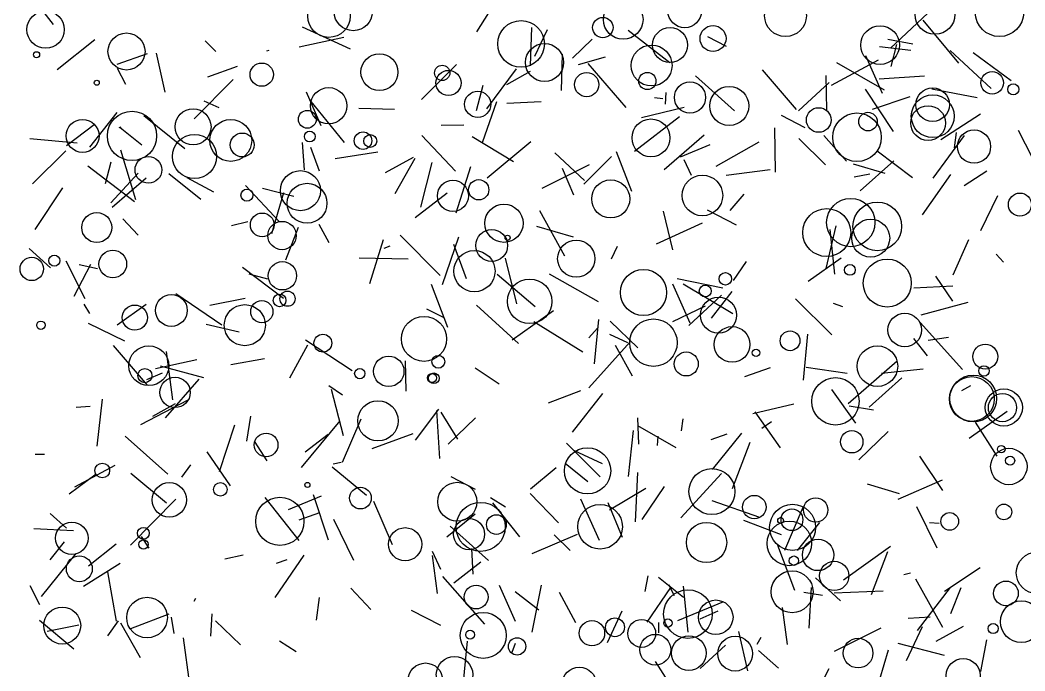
# Model space of a CAD drawing. Header units: millimetres. Extents: x -15 to 2017, y -16 to 2019.
# Drawn here: x -2.9 to 402.2, y 785.3 to 1047.8 of the extents above; entities that cross this region are included whole.
import ezdxf

# ---------------------------------------------------------------- set-up
doc = ezdxf.new("R2010")
doc.units = ezdxf.units.MM

msp = doc.modelspace()

# ---------------------------------------------------------------- linework, layer by layer
at = {"color": 199}
for p, q in [((10.57, 1045.95), (1.51, 1057.74)), ((372.1, 1035.49), (388.64, 1020.2)), ((88.47, 877.93), (90.06, 888.1))]:
    msp.add_line(p, q, dxfattribs=at)
at = {"color": 117}
for p, q in [((187.5, 1053.29), (181.05, 1043.04)), ((59.92, 854.63), (41.56, 836.06))]:
    msp.add_line(p, q, dxfattribs=at)
at = {"color": 116}
for p, q in [((365.15, 1052.61), (348.05, 1036.52)), ((374.47, 1002.5), (373.68, 996.27)), ((163.16, 990.36), (158.46, 972.32)), ((335.72, 978.96), (349.41, 990.97)), ((127.12, 896.55), (121.6, 900.3)), ((30.21, 894.86), (28.09, 875.96)), ((14.82, 837.39), (9.07, 830.14))]:
    msp.add_line(p, q, dxfattribs=at)
at = {"color": 219}
for p, q in [((375.59, 1030.44), (361.11, 1047.71)), ((274.09, 971.31), (285.75, 965.23))]:
    msp.add_line(p, q, dxfattribs=at)
at = {"color": 186}
for p, q in [((130.26, 1036.09), (110.96, 1044.91)), ((257.25, 1013.92), (257.59, 1018.58)), ((122.55, 898.93), (127.3, 880.19))]:
    msp.add_line(p, q, dxfattribs=at)
at = {"color": 11}
msp.add_line((202.82, 1029.37), (203.35, 1044.83), dxfattribs=at)
at = {"color": 130}
msp.add_line((204.58, 1033.17), (209.74, 1044.05), dxfattribs=at)
at = {"color": 214}
for p, q in [((259.06, 1030.6), (242.25, 1043.63)), ((117.87, 986.84), (114.34, 996.46)), ((250.15, 823.62), (248.98, 817.33))]:
    msp.add_line(p, q, dxfattribs=at)
at = {"color": 179}
msp.add_line((274.24, 1041.13), (281.69, 1037.29), dxfattribs=at)
at = {"color": 223}
msp.add_line((27.25, 1039.88), (12.11, 1027.77), dxfattribs=at)
at = {"color": 24}
msp.add_line((71.77, 1039.38), (75.99, 1035.16), dxfattribs=at)
at = {"color": 90}
msp.add_line((109.63, 1037.04), (127.6, 1040.94), dxfattribs=at)
at = {"color": 140}
msp.add_line((219.8, 1032.4), (227.67, 1040.04), dxfattribs=at)
at = {"color": 94}
for p, q in [((343.55, 1037.12), (356.16, 1035.67)), ((116.58, 805.78), (117.81, 814.89))]:
    msp.add_line(p, q, dxfattribs=at)
at = {"color": 118}
for p, q in [((357.04, 1038.13), (346.92, 1039.93)), ((112.04, 873.64), (121.29, 880.8))]:
    msp.add_line(p, q, dxfattribs=at)
at = {"color": 150}
for p, q in [((350.38, 1037.93), (348.07, 1029.05)), ((189.21, 1014.81), (183.4, 998.23)), ((179.02, 834.73), (179.57, 824.34))]:
    msp.add_line(p, q, dxfattribs=at)
at = {"color": 4}
for p, q in [((36.23, 1029.97), (48.49, 1034.29)), ((51.94, 1034.43), (55.46, 1018.75))]:
    msp.add_line(p, q, dxfattribs=at)
at = {"color": 238}
for p, q in [((96.58, 1035.36), (97.58, 1035.68)), ((136.77, 856.07), (122.95, 867.43))]:
    msp.add_line(p, q, dxfattribs=at)
at = {"color": 246}
msp.add_line((215.33, 1019.36), (215.73, 1034), dxfattribs=at)
at = {"color": 222}
for p, q in [((344.76, 1018.13), (338.02, 1033.41)), ((171.79, 957.38), (176.87, 943.53))]:
    msp.add_line(p, q, dxfattribs=at)
at = {"color": 92}
for p, q in [((381.38, 1034.76), (396.68, 1023.47)), ((256.82, 987.48), (272.86, 1001.53)), ((246.03, 865.29), (245.02, 845.47))]:
    msp.add_line(p, q, dxfattribs=at)
at = {"color": 243}
msp.add_line((84.63, 1029.1), (72.66, 1024.77), dxfattribs=at)
at = {"color": 120}
for p, q in [((173.08, 1029.88), (158.95, 1015.82)), ((3.24, 963.37), (14.35, 980.17))]:
    msp.add_line(p, q, dxfattribs=at)
at = {"color": 33}
for p, q in [((233.02, 1032.81), (222.1, 1029.76)), ((360.31, 928.89), (379.26, 934.09))]:
    msp.add_line(p, q, dxfattribs=at)
at = {"color": 161}
msp.add_line((226.05, 1030.33), (241.36, 1012.6), dxfattribs=at)
at = {"color": 169}
msp.add_line((343.07, 1031.62), (324.03, 1021.37), dxfattribs=at)
at = {"color": 139}
for p, q in [((345.62, 1019.55), (326.43, 1030.6)), ((69.21, 902.94), (55.62, 887.31)), ((351.63, 856.77), (338.7, 860.56)), ((368.85, 862.17), (350.94, 854.38)), ((182.88, 829.13), (171.95, 820.75))]:
    msp.add_line(p, q, dxfattribs=at)
at = {"color": 28}
msp.add_line((36.25, 1028.39), (39.65, 1021.99), dxfattribs=at)
at = {"color": 40}
for p, q in [((185.21, 1011.99), (197.17, 1028.19)), ((3.14, 872.71), (6.91, 872.76))]:
    msp.add_line(p, q, dxfattribs=at)
at = {"color": 43}
for p, q in [((202.72, 1027), (193.15, 1021.63)), ((269.45, 1025.29), (285.08, 1011.16))]:
    msp.add_line(p, q, dxfattribs=at)
at = {"color": 184}
for p, q in [((310.11, 1011.68), (296.38, 1027.69)), ((275.75, 878.68), (282.12, 880.97))]:
    msp.add_line(p, q, dxfattribs=at)
at = {"color": 195}
msp.add_line((321.9, 1025.5), (322.23, 1011.46), dxfattribs=at)
at = {"color": 54}
for p, q in [((343.5, 1024.07), (361.73, 1025.26)), ((280.44, 939.63), (262, 943.47))]:
    msp.add_line(p, q, dxfattribs=at)
at = {"color": 26}
for p, q in [((83, 1023.76), (67.33, 1008.01)), ((224.43, 981.62), (235.48, 992.75)), ((146.11, 956.6), (143.79, 955.64)), ((273.23, 932.4), (260.15, 926.14)), ((15.8, 842.82), (9.19, 848.73))]:
    msp.add_line(p, q, dxfattribs=at)
at = {"color": 78}
for p, q in [((183.64, 1021.34), (180.94, 1011.18)), ((71.2, 1015.21), (77.21, 1012.47)), ((55.94, 914.16), (58.51, 894.61))]:
    msp.add_line(p, q, dxfattribs=at)
at = {"color": 220}
msp.add_line((310.94, 1011.13), (323.27, 1022.62), dxfattribs=at)
at = {"color": 194}
for p, q in [((112.45, 1018.91), (118.3, 1005.32)), ((57.99, 806.98), (59.1, 800.34))]:
    msp.add_line(p, q, dxfattribs=at)
at = {"color": 217}
for p, q in [((337.75, 1019.91), (349.05, 1002.79)), ((207.2, 1014.83), (193.39, 1014.11)), ((237.01, 916.64), (243.81, 904.33))]:
    msp.add_line(p, q, dxfattribs=at)
at = {"color": 65}
msp.add_line((340.68, 1011.81), (355.97, 1016.92), dxfattribs=at)
at = {"color": 241}
for p, q in [((364.66, 1020.01), (382.88, 1016.53)), ((304.35, 810.91), (306.41, 795.93))]:
    msp.add_line(p, q, dxfattribs=at)
at = {"color": 18}
msp.add_line((113.76, 1015.66), (127.81, 998.4), dxfattribs=at)
at = {"color": 187}
for p, q in [((252.92, 1016.54), (256.28, 1016.1)), ((373.2, 945.1), (379.58, 959.34)), ((324.33, 920.9), (309.76, 935.38)), ((48.46, 900.59), (34.81, 916.49))]:
    msp.add_line(p, q, dxfattribs=at)
at = {"color": 89}
for p, q in [((36.13, 1010.54), (25.03, 996.54)), ((292.48, 889.09), (309.04, 893.06))]:
    msp.add_line(p, q, dxfattribs=at)
at = {"color": 141}
for p, q in [((63.49, 995.85), (46.98, 1009.14)), ((221.17, 804.68), (214.53, 816.97))]:
    msp.add_line(p, q, dxfattribs=at)
at = {"color": 102}
for p, q in [((133.61, 1012.33), (148.09, 1011.85)), ((105.8, 903.48), (113.08, 916.76))]:
    msp.add_line(p, q, dxfattribs=at)
at = {"color": 20}
for p, q in [((262.99, 1008.77), (244.78, 994.84)), ((126.53, 869.35), (123.38, 868.72)), ((372.27, 808.52), (376.48, 818.94))]:
    msp.add_line(p, q, dxfattribs=at)
at = {"color": 53}
for p, q in [((247.67, 1008.5), (264.87, 1012.68)), ((327.88, 813.54), (317.8, 822.82)), ((384.39, 785.11), (386.85, 797.78))]:
    msp.add_line(p, q, dxfattribs=at)
at = {"color": 15}
msp.add_line((313.62, 1004.4), (304.12, 1009.32), dxfattribs=at)
at = {"color": 73}
for p, q in [((384.32, 1009.88), (368.3, 999.52)), ((287.92, 881.14), (276.11, 866.57))]:
    msp.add_line(p, q, dxfattribs=at)
at = {"color": 133}
for p, q in [((15.8, 997.27), (26.95, 1005.72)), ((7.97, 801.34), (20.79, 803.88))]:
    msp.add_line(p, q, dxfattribs=at)
at = {"color": 149}
for p, q in [((37.04, 1004.41), (37.79, 1004.75)), ((277.73, 988.94), (295.08, 998.63)), ((246.03, 884.27), (261.51, 875.4))]:
    msp.add_line(p, q, dxfattribs=at)
at = {"color": 112}
for p, q in [((166.86, 1005.35), (176.01, 1005.56)), ((37.49, 1004.42), (46.23, 997.43))]:
    msp.add_line(p, q, dxfattribs=at)
at = {"color": 236}
for p, q in [((159, 1001.22), (172.62, 986.8)), ((239.97, 839.14), (234.14, 853.16)), ((249.94, 804.94), (259.38, 819.01))]:
    msp.add_line(p, q, dxfattribs=at)
at = {"color": 178}
msp.add_line((196, 990.57), (179.32, 1000.69), dxfattribs=at)
at = {"color": 70}
msp.add_line((301.24, 1004.38), (301.56, 986.51), dxfattribs=at)
at = {"color": 146}
msp.add_line((321.11, 1001.27), (330.26, 990.94), dxfattribs=at)
at = {"color": 66}
for p, q in [((377.64, 1001.3), (365.08, 984.01)), ((184.52, 804.13), (167.58, 823.38))]:
    msp.add_line(p, q, dxfattribs=at)
at = {"color": 62}
msp.add_line((399.44, 1003.34), (407.94, 986.9), dxfattribs=at)
at = {"color": 97}
for p, q in [((20.1, 998.13), (1, 999.89)), ((44.72, 986.1), (33.65, 974.03)), ((361.22, 907.07), (344.32, 905.25))]:
    msp.add_line(p, q, dxfattribs=at)
at = {"color": 153}
msp.add_line((110.77, 998.44), (111.68, 987.4), dxfattribs=at)
at = {"color": 231}
msp.add_line((185.46, 984.17), (203.07, 998.79), dxfattribs=at)
at = {"color": 165}
for p, q in [((275.11, 997.45), (263.19, 992.48)), ((15.56, 995.1), (2.09, 981.78)), ((341.53, 774.56), (347.24, 793.82))]:
    msp.add_line(p, q, dxfattribs=at)
at = {"color": 174}
msp.add_line((311.08, 1000), (321.78, 989.46), dxfattribs=at)
at = {"color": 10}
for p, q in [((37.53, 995.4), (43.64, 975.44)), ((246.6, 876.8), (246.1, 887.34))]:
    msp.add_line(p, q, dxfattribs=at)
at = {"color": 71}
msp.add_line((141.28, 994.52), (124.12, 991.83), dxfattribs=at)
at = {"color": 206}
for p, q in [((212.66, 994.29), (224.63, 983.11)), ((25.28, 929.48), (22.88, 933.18))]:
    msp.add_line(p, q, dxfattribs=at)
at = {"color": 106}
for p, q in [((237.41, 994.75), (243.55, 978.85)), ((299.48, 907.59), (289.11, 903.85)), ((45.81, 884.73), (64.86, 894.57))]:
    msp.add_line(p, q, dxfattribs=at)
at = {"color": 56}
msp.add_line((356.88, 984.11), (342.64, 994.86), dxfattribs=at)
at = {"color": 225}
msp.add_line((43.2, 974.55), (24.35, 988.87), dxfattribs=at)
at = {"color": 42}
msp.add_line((33.64, 990.54), (31.34, 981.8), dxfattribs=at)
at = {"color": 200}
msp.add_line((155.54, 992.42), (144.3, 986.23), dxfattribs=at)
at = {"color": 75}
msp.add_line((156.26, 992.02), (148.2, 977.78), dxfattribs=at)
at = {"color": 99}
for p, q in [((178.63, 988.63), (172.71, 969.98)), ((47.93, 933.13), (36.22, 924.79)), ((160.94, 931.4), (167.96, 927.86)), ((166.72, 889.65), (173.38, 878.81)), ((271.23, 806.33), (278.57, 809.55))]:
    msp.add_line(p, q, dxfattribs=at)
at = {"color": 124}
msp.add_line((207.53, 980.03), (226.69, 989.48), dxfattribs=at)
at = {"color": 32}
msp.add_line((264.71, 991.5), (267.65, 985.29), dxfattribs=at)
at = {"color": 114}
for p, q in [((332.91, 989.81), (345.72, 986.07)), ((19.2, 859.51), (35.4, 868.31)), ((32.45, 799.43), (36.82, 805.5))]:
    msp.add_line(p, q, dxfattribs=at)
at = {"color": 255}
msp.add_line((57.05, 985.96), (70.02, 975.53), dxfattribs=at)
at = {"color": 25}
msp.add_line((220.4, 977.17), (215.73, 987.97), dxfattribs=at)
at = {"color": 230}
for p, q in [((299.43, 987.33), (281.69, 985.12)), ((346.8, 833.31), (340.23, 816.01))]:
    msp.add_line(p, q, dxfattribs=at)
at = {"color": 23}
for p, q in [((339.73, 985.68), (333.3, 984.4)), ((34.18, 972.34), (47.99, 984.23)), ((284.08, 938.26), (275.64, 927.58))]:
    msp.add_line(p, q, dxfattribs=at)
at = {"color": 84}
for p, q in [((372.13, 985.49), (360.83, 969.18)), ((165.37, 816.51), (163.31, 831.92))]:
    msp.add_line(p, q, dxfattribs=at)
at = {"color": 6}
for p, q in [((377.72, 981.04), (386.9, 986.94)), ((82.02, 908.84), (95.67, 911.33))]:
    msp.add_line(p, q, dxfattribs=at)
at = {"color": 173}
msp.add_line((75.17, 978.33), (64.42, 984.16), dxfattribs=at)
at = {"color": 203}
for p, q in [((88.04, 981.02), (101.55, 966.61)), ((204.81, 932.11), (189.43, 945.24)), ((147.29, 836.19), (139.65, 853.67))]:
    msp.add_line(p, q, dxfattribs=at)
at = {"color": 142}
msp.add_line((94.88, 979.98), (107.41, 976.79), dxfattribs=at)
at = {"color": 205}
for p, q in [((98.65, 961.77), (103.49, 978.2)), ((109.61, 837.97), (95.96, 855.19))]:
    msp.add_line(p, q, dxfattribs=at)
at = {"color": 177}
for p, q in [((156.38, 968.23), (169.29, 978.17)), ((156.49, 878.38), (165.87, 890.82))]:
    msp.add_line(p, q, dxfattribs=at)
at = {"color": 148}
for p, q in [((288.83, 977.61), (283.29, 971.04)), ((203.56, 832.68), (221.83, 840.44)), ((302.45, 835.97), (309.3, 817.92)), ((264.54, 814.89), (254.47, 823.02)), ((253.07, 789.13), (262.92, 773.99))]:
    msp.add_line(p, q, dxfattribs=at)
at = {"color": 154}
for p, q in [((391.2, 976.9), (384.29, 962.79)), ((37.44, 828.65), (22.63, 819.33)), ((360.79, 803.11), (354.29, 789.44))]:
    msp.add_line(p, q, dxfattribs=at)
at = {"color": 79}
for p, q in [((206.53, 971.02), (216.52, 952.74)), ((325.61, 945.32), (323.71, 963.39))]:
    msp.add_line(p, q, dxfattribs=at)
at = {"color": 160}
for p, q in [((260.25, 955.12), (256.49, 970.79)), ((334.05, 885.27), (324.41, 898.77)), ((18.61, 841.74), (2.65, 842.56))]:
    msp.add_line(p, q, dxfattribs=at)
at = {"color": 229}
msp.add_line((44.75, 961), (38.49, 967.65), dxfattribs=at)
at = {"color": 61}
for p, q in [((82.3, 964.94), (88.97, 966.57)), ((164.91, 890.28), (166.17, 871.03))]:
    msp.add_line(p, q, dxfattribs=at)
at = {"color": 45}
msp.add_line((104.22, 951.1), (109.39, 964.31), dxfattribs=at)
at = {"color": 126}
for p, q in [((121.65, 957.96), (117.72, 965.41)), ((214.15, 845.07), (202.73, 856.81))]:
    msp.add_line(p, q, dxfattribs=at)
at = {"color": 248}
for p, q in [((205.26, 964.71), (220.04, 960.44)), ((4.98, 805.71), (18.71, 794.26))]:
    msp.add_line(p, q, dxfattribs=at)
at = {"color": 27}
for p, q in [((253.62, 957.5), (272.2, 966.04)), ((244.31, 882.24), (242.3, 863.69))]:
    msp.add_line(p, q, dxfattribs=at)
at = {"color": 251}
for p, q in [((325.98, 964.87), (321.89, 947.63)), ((198.1, 917.37), (181.04, 932.84)), ((19.64, 832.61), (5.66, 815.29))]:
    msp.add_line(p, q, dxfattribs=at)
at = {"color": 249}
for p, q in [((150.32, 961.07), (166.4, 944.79)), ((237.8, 956.47), (235.36, 951.33))]:
    msp.add_line(p, q, dxfattribs=at)
at = {"color": 239}
msp.add_line((173.79, 960.29), (167.27, 941.08), dxfattribs=at)
at = {"color": 59}
for p, q in [((143.44, 959.16), (137.97, 941.44)), ((328.13, 951.74), (314.83, 942.31)), ((139.01, 875.03), (155.58, 881.01)), ((62.87, 798.6), (65.37, 779.77)), ((108.38, 792.98), (101.74, 797.31))]:
    msp.add_line(p, q, dxfattribs=at)
at = {"color": 213}
msp.add_line((9.39, 947.83), (0.78, 955.73), dxfattribs=at)
at = {"color": 191}
msp.add_line((390.61, 953.35), (393.6, 950.14), dxfattribs=at)
at = {"color": 204}
for p, q in [((15.6, 950.72), (23.25, 935.56)), ((243, 917.98), (226.34, 899.49))]:
    msp.add_line(p, q, dxfattribs=at)
at = {"color": 68}
msp.add_line((25.47, 949.2), (18.83, 936.3), dxfattribs=at)
at = {"color": 210}
msp.add_line((20.97, 949.27), (28.31, 947.65), dxfattribs=at)
at = {"color": 190}
msp.add_line((103.23, 935.46), (86.76, 947.95), dxfattribs=at)
at = {"color": 156}
for p, q in [((133.86, 951.92), (153.51, 951.45)), ((216.81, 869.13), (225.95, 861.67))]:
    msp.add_line(p, q, dxfattribs=at)
at = {"color": 201}
for p, q in [((192.6, 951.74), (197.19, 933.3)), ((304.02, 840.25), (288.91, 846.03))]:
    msp.add_line(p, q, dxfattribs=at)
at = {"color": 166}
for p, q in [((289.82, 950.44), (284.53, 942.77)), ((195.45, 918.88), (212.09, 930.64)), ((77.46, 865.7), (83.62, 884.56)), ((291.25, 877.42), (284.13, 858.7)), ((294.23, 796.12), (295.81, 798.9))]:
    msp.add_line(p, q, dxfattribs=at)
at = {"color": 109}
for p, q in [((89.37, 945.45), (96.9, 943.4)), ((234.74, 850.32), (249.42, 859.06))]:
    msp.add_line(p, q, dxfattribs=at)
at = {"color": 104}
for p, q in [((210.45, 945.47), (230.16, 934.23)), ((195.43, 792.85), (196.78, 796.55))]:
    msp.add_line(p, q, dxfattribs=at)
at = {"color": 232}
msp.add_line((373.17, 934.47), (366.26, 944.48), dxfattribs=at)
at = {"color": 131}
for p, q in [((162.82, 941.33), (169.36, 923.93)), ((27.73, 864.66), (16.88, 856.54)), ((85.92, 795.85), (75.89, 805.57))]:
    msp.add_line(p, q, dxfattribs=at)
at = {"color": 14}
for p, q in [((260.15, 941.47), (267.17, 925.71)), ((223.09, 854.72), (230.5, 838.06))]:
    msp.add_line(p, q, dxfattribs=at)
at = {"color": 164}
msp.add_line((284.44, 929.37), (264.44, 941.32), dxfattribs=at)
at = {"color": 123}
msp.add_line((357.35, 939.74), (373.14, 940.67), dxfattribs=at)
at = {"color": 135}
msp.add_line((78.47, 924.74), (59.83, 937.34), dxfattribs=at)
at = {"color": 227}
for p, q in [((279.84, 936.8), (266.64, 924.62)), ((314.56, 921.14), (312.83, 902.52)), ((330.87, 893.1), (350.63, 910.39)), ((341.15, 890.47), (331.36, 892.02))]:
    msp.add_line(p, q, dxfattribs=at)
at = {"color": 21}
msp.add_line((73.64, 932.83), (87.86, 935.65), dxfattribs=at)
at = {"color": 247}
msp.add_line((328.75, 932.11), (325.01, 933.55), dxfattribs=at)
at = {"color": 34}
for p, q in [((39.33, 918.32), (24.65, 925.38)), ((170.73, 863.75), (180.51, 858.66))]:
    msp.add_line(p, q, dxfattribs=at)
at = {"color": 211}
msp.add_line((85.39, 921.99), (72.11, 924.95), dxfattribs=at)
at = {"color": 103}
for p, q in [((223.98, 913.91), (204.27, 926.04)), ((91.41, 877.93), (96.58, 869.99))]:
    msp.add_line(p, q, dxfattribs=at)
at = {"color": 38}
for p, q in [((228.65, 909.16), (230.46, 927.1)), ((360, 925.82), (376.98, 906.85))]:
    msp.add_line(p, q, dxfattribs=at)
at = {"color": 41}
msp.add_line((234.94, 926.37), (246.08, 915.61), dxfattribs=at)
at = {"color": 215}
msp.add_line((226.41, 919.65), (229.91, 923.56), dxfattribs=at)
at = {"color": 216}
msp.add_line((242.13, 917.63), (234.91, 920.99), dxfattribs=at)
at = {"color": 212}
msp.add_line((363.16, 918.75), (371.4, 919.92), dxfattribs=at)
at = {"color": 253}
msp.add_line((130.99, 906.35), (112.2, 918.75), dxfattribs=at)
at = {"color": 13}
msp.add_line((362.92, 912.38), (357.4, 919.35), dxfattribs=at)
at = {"color": 180}
msp.add_line((51.68, 907.26), (68.3, 910.88), dxfattribs=at)
at = {"color": 171}
for p, q in [((53.52, 908.38), (71.07, 903.61)), ((279.9, 864.92), (263.48, 847.05))]:
    msp.add_line(p, q, dxfattribs=at)
at = {"color": 35}
msp.add_line((152.72, 898.08), (152.43, 910.37), dxfattribs=at)
at = {"color": 67}
msp.add_line((180.58, 907.57), (190.2, 901.15), dxfattribs=at)
at = {"color": 82}
for p, q in [((330.6, 905.29), (314.02, 907.72)), ((390.99, 871.9), (382.33, 885.65))]:
    msp.add_line(p, q, dxfattribs=at)
at = {"color": 60}
msp.add_line((48.21, 902.79), (54.49, 905.54), dxfattribs=at)
at = {"color": 88}
msp.add_line((339.38, 891.72), (352.59, 903.48), dxfattribs=at)
at = {"color": 5}
msp.add_line((376.73, 898.43), (380.43, 900.36), dxfattribs=at)
at = {"color": 234}
msp.add_line((210.07, 893.44), (223.19, 898.36), dxfattribs=at)
at = {"color": 182}
for p, q in [((231.95, 897.25), (219.67, 881.62)), ((111.44, 831.96), (99.79, 814.94))]:
    msp.add_line(p, q, dxfattribs=at)
at = {"color": 111}
for p, q in [((25.42, 891.99), (19.75, 891.48)), ((315.98, 819), (315.09, 802.59))]:
    msp.add_line(p, q, dxfattribs=at)
at = {"color": 181}
msp.add_line((50.67, 888), (59.71, 893.21), dxfattribs=at)
at = {"color": 63}
for p, q in [((169.73, 876.78), (180.68, 887.34)), ((192.81, 851.4), (186.75, 855.14))]:
    msp.add_line(p, q, dxfattribs=at)
at = {"color": 98}
msp.add_line((293.29, 889.81), (303.52, 875.23), dxfattribs=at)
at = {"color": 74}
for p, q in [((379.7, 879.11), (395.08, 890.05)), ((170.51, 843.74), (185.9, 829.83))]:
    msp.add_line(p, q, dxfattribs=at)
at = {"color": 1}
for p, q in [((126.02, 886.2), (110.46, 867.38)), ((39.44, 879.98), (56.68, 864.72)), ((180.56, 848.52), (169.15, 839.27)), ((233.95, 796.74), (239.81, 809.59))]:
    msp.add_line(p, q, dxfattribs=at)
at = {"color": 17}
msp.add_line((127.13, 869.52), (134.58, 887.01), dxfattribs=at)
at = {"color": 2}
for p, q in [((264.32, 886.97), (263.66, 882.12)), ((254.26, 879.97), (253.92, 876.2)), ((220.49, 874.17), (231.8, 869.02)), ((355.11, 806.63), (363.98, 807.06))]:
    msp.add_line(p, q, dxfattribs=at)
at = {"color": 202}
msp.add_line((296.08, 883.21), (300.05, 885.9), dxfattribs=at)
at = {"color": 233}
msp.add_line((347.06, 881.85), (335.23, 870.43), dxfattribs=at)
at = {"color": 91}
msp.add_line((217.39, 877.14), (230.96, 863.62), dxfattribs=at)
at = {"color": 137}
msp.add_line((81.88, 859.91), (72.5, 873.62), dxfattribs=at)
at = {"color": 158}
for p, q in [((369.1, 858.08), (359.87, 871.93)), ((218.91, 833.86), (212.38, 840.16)), ((325.25, 816.8), (344.98, 817.57))]:
    msp.add_line(p, q, dxfattribs=at)
at = {"color": 183}
for p, q in [((62.37, 863.43), (65.98, 868.44)), ((275.99, 854.03), (295.14, 847.27))]:
    msp.add_line(p, q, dxfattribs=at)
at = {"color": 250}
msp.add_line((202.84, 858.75), (213.17, 867.29), dxfattribs=at)
at = {"color": 81}
msp.add_line((56.14, 852.92), (41.8, 864.88), dxfattribs=at)
at = {"color": 85}
msp.add_line((247.87, 846.44), (256.94, 859.67), dxfattribs=at)
at = {"color": 86}
for p, q in [((118.5, 855.78), (105.19, 850.3)), ((323.12, 786.16), (313.01, 766.95))]:
    msp.add_line(p, q, dxfattribs=at)
at = {"color": 37}
for p, q in [((115.3, 856.43), (121.33, 838.13)), ((67.78, 814.5), (67.19, 813.36))]:
    msp.add_line(p, q, dxfattribs=at)
at = {"color": 244}
msp.add_line((187.56, 853.14), (198.43, 839.39), dxfattribs=at)
at = {"color": 235}
for p, q in [((305.4, 833.95), (312.78, 851.35)), ((206.21, 809.8), (196.63, 817.18))]:
    msp.add_line(p, q, dxfattribs=at)
at = {"color": 198}
for p, q in [((366.8, 834.87), (358.62, 851.46)), ((254.46, 804.87), (254.48, 800.66))]:
    msp.add_line(p, q, dxfattribs=at)
at = {"color": 218}
for p, q in [((117.78, 849), (109.42, 846.17)), ((175.53, 778.11), (177.51, 797.27))]:
    msp.add_line(p, q, dxfattribs=at)
at = {"color": 138}
msp.add_line((123.46, 846.47), (131.55, 829.98), dxfattribs=at)
at = {"color": 196}
for p, q in [((319.32, 845.23), (310.43, 833.84)), ((36, 805.38), (32.44, 825.3))]:
    msp.add_line(p, q, dxfattribs=at)
at = {"color": 69}
msp.add_line((367.56, 844.74), (363.66, 845.06), dxfattribs=at)
at = {"color": 252}
msp.add_line((45.86, 839.53), (49.05, 834.79), dxfattribs=at)
at = {"color": 144}
msp.add_line((24.68, 827.62), (35.85, 836.61), dxfattribs=at)
at = {"color": 237}
for p, q in [((348.04, 835.51), (329.02, 821.97)), ((286.74, 801.25), (290.36, 785.32))]:
    msp.add_line(p, q, dxfattribs=at)
at = {"color": 77}
msp.add_line((87.08, 831.97), (79.58, 830.36), dxfattribs=at)
at = {"color": 167}
for p, q in [((163.26, 833.63), (166.57, 826.33)), ((325.45, 793.3), (344.21, 802.74))]:
    msp.add_line(p, q, dxfattribs=at)
at = {"color": 72}
msp.add_line((104.63, 830.16), (100.29, 828.68), dxfattribs=at)
at = {"color": 121}
msp.add_line((369.81, 817.5), (384.2, 827.07), dxfattribs=at)
at = {"color": 8}
msp.add_line((353.41, 824.19), (356.02, 824.93), dxfattribs=at)
at = {"color": 242}
msp.add_line((1.09, 819.73), (4.98, 812.14), dxfattribs=at)
at = {"color": 224}
for p, q in [((138.52, 810.14), (130.45, 818.63)), ((372.04, 818.93), (358.71, 801.6))]:
    msp.add_line(p, q, dxfattribs=at)
at = {"color": 64}
msp.add_line((196.84, 805.24), (190.41, 819.71), dxfattribs=at)
at = {"color": 163}
for p, q in [((203.52, 800.89), (207.24, 819.93)), ((369.13, 802.86), (358.2, 822.28))]:
    msp.add_line(p, q, dxfattribs=at)
at = {"color": 36}
msp.add_line((260.98, 815.64), (258.63, 820.03), dxfattribs=at)
at = {"color": 197}
for p, q in [((264.43, 819.53), (266.35, 800.88)), ((262.26, 805.6), (280.84, 813.3))]:
    msp.add_line(p, q, dxfattribs=at)
at = {"color": 9}
msp.add_line((313.07, 817.04), (320.64, 815.83), dxfattribs=at)
at = {"color": 170}
msp.add_line((41.8, 802.48), (57.21, 808.38), dxfattribs=at)
at = {"color": 240}
msp.add_line((74.03, 799.36), (74.57, 808.35), dxfattribs=at)
at = {"color": 58}
msp.add_line((154.72, 809.86), (166.63, 803.73), dxfattribs=at)
at = {"color": 245}
msp.add_line((45.62, 790.62), (37.73, 804.52), dxfattribs=at)
at = {"color": 39}
msp.add_line((377.31, 803.23), (366.22, 797.2), dxfattribs=at)
at = {"color": 105}
msp.add_line((281.47, 795.74), (271.32, 786.28), dxfattribs=at)
at = {"color": 193}
msp.add_line((350.9, 796.47), (369.69, 791.66), dxfattribs=at)
at = {"color": 3}
msp.add_line((294.85, 793.48), (302.83, 786.39), dxfattribs=at)
at = {"color": 7}
msp.add_circle((121.61, 1049.36), 8.54, dxfattribs=at)
at = {"color": 72}
msp.add_circle((131.41, 1051.22), 7.72, dxfattribs=at)
at = {"color": 22}
for centre, radius in [((265.04, 1051.46), 6.74), ((391.93, 1050.91), 9.76), ((47.41, 904.39), 2.86), ((59.57, 897.62), 6.12)]:
    msp.add_circle(centre, radius, dxfattribs=at)
at = {"color": 220}
for centre, radius in [((305.68, 1049.54), 8.42), ((178.51, 799.92), 1.76)]:
    msp.add_circle(centre, radius, dxfattribs=at)
at = {"color": 151}
for centre, radius in [((365.95, 1050.11), 8.05), ((266.33, 808.23), 9.8)]:
    msp.add_circle(centre, radius, dxfattribs=at)
at = {"color": 27}
msp.add_circle((240.25, 1048.02), 7.99, dxfattribs=at)
at = {"color": 215}
msp.add_circle((7.39, 1043.96), 7.52, dxfattribs=at)
at = {"color": 77}
for centre, radius in [((199.06, 1038.18), 9.42), ((334.49, 1000.53), 9.79)]:
    msp.add_circle(centre, radius, dxfattribs=at)
at = {"color": 19}
for centre, radius in [((232.03, 1044.77), 4.11), ((5.48, 924.72), 1.68), ((134.31, 855.02), 4.39)]:
    msp.add_circle(centre, radius, dxfattribs=at)
at = {"color": 179}
msp.add_circle((276.46, 1040.34), 5.23, dxfattribs=at)
at = {"color": 251}
msp.add_circle((343.79, 1037.69), 7.81, dxfattribs=at)
at = {"color": 9}
msp.add_circle((40, 1035.12), 7.47, dxfattribs=at)
at = {"color": 204}
for centre, radius in [((259.15, 1037.71), 7.07), ((325.81, 894.03), 9.55), ((225.88, 866.01), 9.31)]:
    msp.add_circle(centre, radius, dxfattribs=at)
at = {"color": 177}
for centre, radius in [((208.53, 1030.69), 7.68), ((272.17, 977.05), 8.18), ((385.69, 906.3), 2.11)]:
    msp.add_circle(centre, radius, dxfattribs=at)
at = {"color": 37}
for centre, radius in [((251.67, 1029.47), 8.25), ((221.31, 951.56), 7.49)]:
    msp.add_circle(centre, radius, dxfattribs=at)
at = {"color": 206}
for centre, radius in [((3.73, 1033.8), 1.24), ((267.17, 1016.6), 6.3), ((353.76, 922.81), 6.77), ((318.79, 832.06), 6.32)]:
    msp.add_circle(centre, radius, dxfattribs=at)
at = {"color": 42}
msp.add_circle((141.96, 1026.79), 7.44, dxfattribs=at)
at = {"color": 89}
msp.add_circle((94.51, 1025.79), 4.69, dxfattribs=at)
at = {"color": 14}
msp.add_circle((167.29, 1026.49), 3.08, dxfattribs=at)
at = {"color": 126}
for centre, radius in [((169.81, 1022.44), 5.07), ((309.05, 829.77), 1.89)]:
    msp.add_circle(centre, radius, dxfattribs=at)
at = {"color": 155}
for centre, radius in [((225.51, 1021.78), 4.89), ((230.93, 843.43), 9)]:
    msp.add_circle(centre, radius, dxfattribs=at)
at = {"color": 238}
msp.add_circle((249.98, 1023.21), 3.47, dxfattribs=at)
at = {"color": 163}
msp.add_circle((389.01, 1022.49), 4.53, dxfattribs=at)
at = {"color": 68}
for centre, radius in [((28.04, 1022.51), 1.01), ((253.21, 793.84), 6.22)]:
    msp.add_circle(centre, radius, dxfattribs=at)
at = {"color": 100}
for centre, radius in [((282.98, 1013.16), 7.87), ((364.99, 1013.67), 6.75)]:
    msp.add_circle(centre, radius, dxfattribs=at)
at = {"color": 153}
msp.add_circle((397.49, 1019.85), 2.25, dxfattribs=at)
at = {"color": 53}
for centre, radius in [((121.52, 1013.22), 7.33), ((393.15, 891.51), 5.69), ((303.7, 845.96), 1.18)]:
    msp.add_circle(centre, radius, dxfattribs=at)
at = {"color": 131}
for centre, radius in [((181.58, 1013.82), 5.3), ((112.92, 860.32), 1.01)]:
    msp.add_circle(centre, radius, dxfattribs=at)
at = {"color": 99}
msp.add_circle((365.04, 1009.01), 8.64, dxfattribs=at)
at = {"color": 237}
for centre, radius in [((363.14, 1006.27), 7), ((94.55, 930.2), 4.47)]:
    msp.add_circle(centre, radius, dxfattribs=at)
at = {"color": 246}
msp.add_circle((42.22, 1001.07), 9.94, dxfattribs=at)
at = {"color": 83}
msp.add_circle((66.83, 1004.75), 7.25, dxfattribs=at)
at = {"color": 209}
msp.add_circle((112.89, 1007.79), 3.6, dxfattribs=at)
at = {"color": 253}
for centre, radius in [((319.07, 1007.49), 4.97), ((393.71, 849.43), 3.15)]:
    msp.add_circle(centre, radius, dxfattribs=at)
at = {"color": 162}
for centre, radius in [((338.93, 1006.85), 3.74), ((248.42, 937.92), 9.3)]:
    msp.add_circle(centre, radius, dxfattribs=at)
at = {"color": 123}
for centre, radius in [((22.31, 1001.07), 6.64), ((141.38, 886.16), 8.12), ((173.35, 853.51), 7.87)]:
    msp.add_circle(centre, radius, dxfattribs=at)
at = {"color": 26}
msp.add_circle((82.03, 999.25), 8.46, dxfattribs=at)
at = {"color": 88}
msp.add_circle((251.44, 1000.27), 7.64, dxfattribs=at)
at = {"color": 169}
msp.add_circle((67.41, 992.79), 8.9, dxfattribs=at)
at = {"color": 170}
msp.add_circle((86.67, 997.42), 4.82, dxfattribs=at)
at = {"color": 43}
for centre, radius in [((113.88, 1000.82), 2.17), ((96.29, 876.44), 4.78)]:
    msp.add_circle(centre, radius, dxfattribs=at)
at = {"color": 186}
for centre, radius in [((135.35, 999.15), 3.53), ((308.34, 817.21), 8.44)]:
    msp.add_circle(centre, radius, dxfattribs=at)
at = {"color": 240}
for centre, radius in [((138.27, 999.01), 2.61), ((325.34, 823.62), 5.9)]:
    msp.add_circle(centre, radius, dxfattribs=at)
at = {"color": 195}
msp.add_circle((381.68, 996.77), 6.7, dxfattribs=at)
at = {"color": 224}
for centre, radius in [((48.82, 987.37), 5.38), ((28.02, 964.11), 6.04)]:
    msp.add_circle(centre, radius, dxfattribs=at)
at = {"color": 79}
for centre, radius in [((110.13, 978.99), 8.08), ((180.28, 946.53), 8.31)]:
    msp.add_circle(centre, radius, dxfattribs=at)
at = {"color": 231}
msp.add_circle((112.79, 973.92), 8.04, dxfattribs=at)
at = {"color": 28}
msp.add_circle((171.61, 976.89), 6.28, dxfattribs=at)
at = {"color": 133}
for centre, radius in [((181.98, 979.35), 4.08), ((197.48, 795.19), 3.5)]:
    msp.add_circle(centre, radius, dxfattribs=at)
at = {"color": 149}
for centre, radius in [((235.21, 975.66), 7.67), ((342.73, 908.21), 8.17)]:
    msp.add_circle(centre, radius, dxfattribs=at)
at = {"color": 175}
for centre, radius in [((88.56, 977.16), 2.43), ((58.08, 930.68), 6.42)]:
    msp.add_circle(centre, radius, dxfattribs=at)
at = {"color": 167}
for centre, radius in [((400.2, 973.36), 4.67), ((273.84, 837.11), 8.12)]:
    msp.add_circle(centre, radius, dxfattribs=at)
at = {"color": 2}
for centre, radius in [((192.17, 965.85), 7.71), ((285.38, 792.27), 7.01)]:
    msp.add_circle(centre, radius, dxfattribs=at)
at = {"color": 16}
msp.add_circle((331.99, 966.14), 9.74, dxfattribs=at)
at = {"color": 160}
for centre, radius in [((342.68, 964.58), 9.82), ((202.53, 934.36), 8.98)]:
    msp.add_circle(centre, radius, dxfattribs=at)
at = {"color": 193}
msp.add_circle((94.73, 965.18), 4.79, dxfattribs=at)
at = {"color": 56}
msp.add_circle((322.28, 962.11), 9.68, dxfattribs=at)
at = {"color": 185}
msp.add_circle((102.71, 960.9), 5.72, dxfattribs=at)
at = {"color": 192}
msp.add_circle((340.02, 959.86), 7.66, dxfattribs=at)
at = {"color": 225}
msp.add_circle((187.23, 956.88), 6.43, dxfattribs=at)
at = {"color": 173}
msp.add_circle((193.64, 959.99), 1.04, dxfattribs=at)
at = {"color": 254}
msp.add_circle((1.81, 947.41), 4.71, dxfattribs=at)
at = {"color": 65}
msp.add_circle((10.93, 950.78), 2.22, dxfattribs=at)
at = {"color": 46}
msp.add_circle((34.48, 949.41), 5.57, dxfattribs=at)
at = {"color": 113}
msp.add_circle((102.86, 944.66), 5.72, dxfattribs=at)
at = {"color": 199}
msp.add_circle((331.64, 947.03), 2.18, dxfattribs=at)
at = {"color": 50}
msp.add_circle((346.68, 941.72), 9.68, dxfattribs=at)
at = {"color": 129}
msp.add_circle((281.44, 943.42), 2.52, dxfattribs=at)
at = {"color": 49}
for centre, radius in [((273.31, 938.52), 2.39), ((178.09, 840.46), 6.27)]:
    msp.add_circle(centre, radius, dxfattribs=at)
at = {"color": 207}
msp.add_circle((101.72, 934.72), 2.57, dxfattribs=at)
at = {"color": 181}
for centre, radius in [((104.91, 935.42), 3.07), ((165.73, 909.98), 2.58)]:
    msp.add_circle(centre, radius, dxfattribs=at)
at = {"color": 6}
msp.add_circle((278.65, 928.79), 7.26, dxfattribs=at)
at = {"color": 60}
msp.add_circle((43.34, 927.79), 5.07, dxfattribs=at)
at = {"color": 152}
msp.add_circle((87.7, 924.75), 8.29, dxfattribs=at)
at = {"color": 158}
msp.add_circle((159.94, 919.21), 9.09, dxfattribs=at)
at = {"color": 101}
msp.add_circle((252.44, 917.69), 9.57, dxfattribs=at)
at = {"color": 36}
msp.add_circle((284.14, 916.97), 7.2, dxfattribs=at)
at = {"color": 106}
msp.add_circle((119.18, 917.5), 3.6, dxfattribs=at)
at = {"color": 23}
msp.add_circle((307.51, 918.45), 3.99, dxfattribs=at)
at = {"color": 24}
for centre, radius in [((49.01, 908.4), 8.04), ((293.11, 851.38), 4.71)]:
    msp.add_circle(centre, radius, dxfattribs=at)
at = {"color": 78}
msp.add_circle((386.21, 912.06), 5.01, dxfattribs=at)
at = {"color": 140}
for centre, radius in [((145.72, 906.13), 6.15), ((380.77, 894.98), 9.02)]:
    msp.add_circle(centre, radius, dxfattribs=at)
at = {"color": 223}
msp.add_circle((265.66, 909.1), 4.84, dxfattribs=at)
at = {"color": 76}
for centre, radius in [((293.78, 913.57), 1.49), ((389.36, 802.37), 2.04)]:
    msp.add_circle(centre, radius, dxfattribs=at)
at = {"color": 242}
msp.add_circle((134.04, 905.2), 2.07, dxfattribs=at)
at = {"color": 66}
msp.add_circle((163.14, 903.45), 1.85, dxfattribs=at)
at = {"color": 41}
msp.add_circle((163.91, 903.33), 2.15, dxfattribs=at)
at = {"color": 44}
msp.add_circle((381.36, 895.18), 9.44, dxfattribs=at)
at = {"color": 245}
msp.add_circle((393.68, 891.55), 7.49, dxfattribs=at)
at = {"color": 75}
msp.add_circle((332.39, 877.71), 4.51, dxfattribs=at)
at = {"color": 17}
msp.add_circle((395.72, 867.75), 7.35, dxfattribs=at)
at = {"color": 234}
msp.add_circle((392.66, 874.73), 1.51, dxfattribs=at)
at = {"color": 112}
msp.add_circle((396.23, 870.13), 1.83, dxfattribs=at)
at = {"color": 4}
msp.add_circle((30.23, 866.13), 2.97, dxfattribs=at)
at = {"color": 230}
msp.add_circle((275.99, 857.65), 9.26, dxfattribs=at)
at = {"color": 159}
msp.add_circle((57.27, 854.29), 6.95, dxfattribs=at)
at = {"color": 141}
msp.add_circle((77.84, 858.53), 2.74, dxfattribs=at)
at = {"color": 11}
msp.add_circle((101.83, 845.62), 9.72, dxfattribs=at)
at = {"color": 132}
for centre, radius in [((317.83, 850.23), 4.91), ((17.97, 838.81), 6.53)]:
    msp.add_circle(centre, radius, dxfattribs=at)
at = {"color": 87}
msp.add_circle((182.77, 843.37), 9.9, dxfattribs=at)
at = {"color": 5}
for centre, radius in [((308.53, 843.2), 9.29), ((371.87, 845.63), 3.57)]:
    msp.add_circle(centre, radius, dxfattribs=at)
at = {"color": 239}
msp.add_circle((189.11, 844.33), 3.98, dxfattribs=at)
at = {"color": 115}
msp.add_circle((308.29, 846.26), 4.39, dxfattribs=at)
at = {"color": 35}
msp.add_circle((46.81, 840.82), 2.37, dxfattribs=at)
at = {"color": 178}
msp.add_circle((152.33, 836.39), 6.69, dxfattribs=at)
at = {"color": 90}
msp.add_circle((307.22, 836.72), 8.97, dxfattribs=at)
at = {"color": 97}
msp.add_circle((46.85, 836.33), 1.88, dxfattribs=at)
at = {"color": 164}
msp.add_circle((20.99, 826.51), 5.22, dxfattribs=at)
at = {"color": 166}
msp.add_circle((407.12, 824.88), 8.41, dxfattribs=at)
at = {"color": 139}
msp.add_circle((180.95, 815.11), 4.8, dxfattribs=at)
at = {"color": 188}
for centre, radius in [((394.54, 816.58), 4.97), ((183.81, 799.6), 9.26)]:
    msp.add_circle(centre, radius, dxfattribs=at)
at = {"color": 118}
msp.add_circle((48.28, 806.82), 8.19, dxfattribs=at)
at = {"color": 218}
msp.add_circle((14.09, 803.58), 7.44, dxfattribs=at)
at = {"color": 30}
msp.add_circle((277.56, 806.96), 6.95, dxfattribs=at)
at = {"color": 236}
msp.add_circle((400.73, 805.16), 8.4, dxfattribs=at)
at = {"color": 191}
msp.add_circle((236.93, 802.9), 3.8, dxfattribs=at)
at = {"color": 92}
msp.add_circle((258.27, 804.63), 1.67, dxfattribs=at)
at = {"color": 214}
msp.add_circle((227.66, 800.5), 5.11, dxfattribs=at)
at = {"color": 81}
msp.add_circle((247.71, 800.42), 5.62, dxfattribs=at)
at = {"color": 80}
msp.add_circle((266.71, 792.49), 6.96, dxfattribs=at)
at = {"color": 146}
msp.add_circle((334.93, 792.49), 5.98, dxfattribs=at)
at = {"color": 229}
msp.add_circle((172.24, 783.83), 7.34, dxfattribs=at)
at = {"color": 201}
msp.add_circle((377.29, 783.5), 6.82, dxfattribs=at)
at = {"color": 108}
msp.add_circle((160.53, 781.57), 6.93, dxfattribs=at)
at = {"color": 212}
msp.add_circle((222.54, 779.97), 6.85, dxfattribs=at)

doc.saveas('drawing.dxf')
